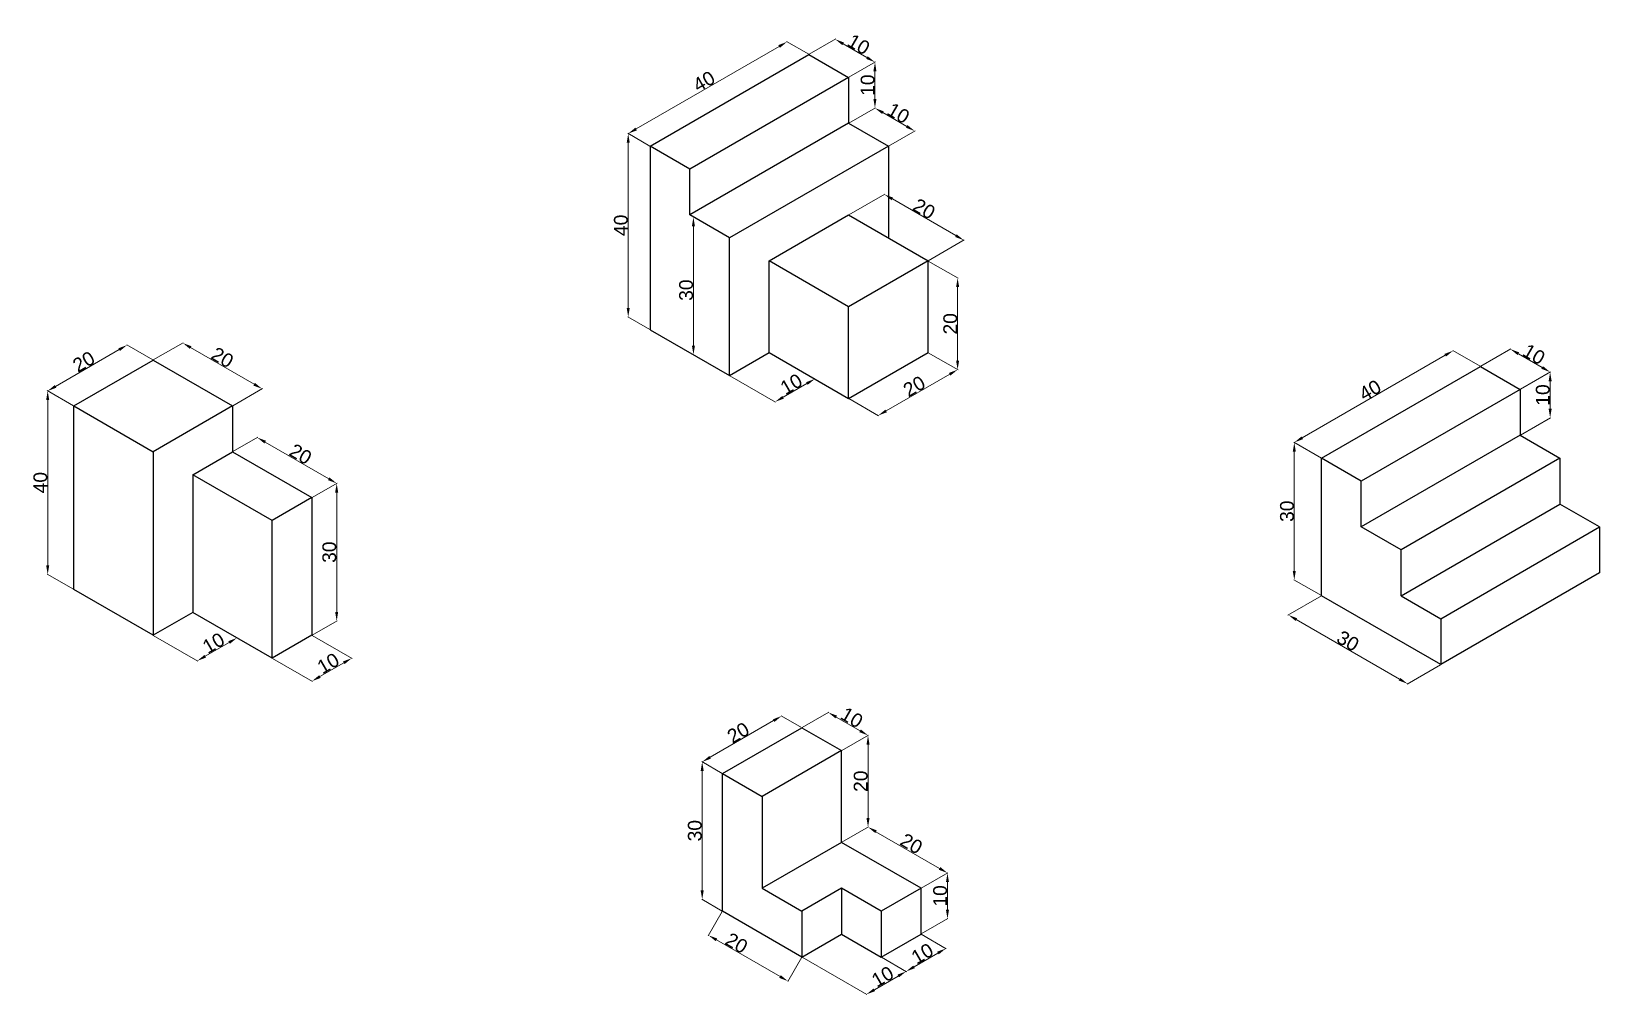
# Model space of a CAD drawing. Header units: millimetres. Extents: x -9 to 333, y -88 to 122.
import ezdxf

# ---------------------------------------------------------------- set-up
doc = ezdxf.new("R2010")
doc.units = ezdxf.units.MM
doc.header["$MEASUREMENT"] = 0
doc.layers.add('AM_5', color=3, linetype='Continuous', lineweight=15)
doc.styles.get("Standard").update_dxf_attribs({"font": 'arial.ttf'})
doc.dimstyles.new('AM_ANSI$0', dxfattribs={"dimtxt": 3, "dimasz": 2, "dimexe": 0.1, "dimexo": 0.05, "dimgap": 0.06, "dimtad": 1, "dimtoh": 1, "dimdec": 3, "dimzin": 9, "dimdsep": 46, "dimtxsty": 'Standard', "dimcen": 0, "dimclrd": 256, "dimclre": 256, "dimclrt": 2, "dimadec": 0, "dimazin": 2, "dimtp": 0.1, "dimtm": 0.1, "dimtfac": 0.71, "dimtdec": 3, "dimtofl": 0, "dimtmove": 0, "dimatfit": 3, "dimfxl": 1, "dimtolj": 1, "dimtzin": 7, "dimlwd": -1, "dimlwe": -1, "dimarcsym": 1})

# ---------------------------------------------------------------- blocks, each defined once
blk = doc.blocks.new('*D5')
at = {"layer": 'AM_5', "transparency": 16777216}
for p, q in [((-3.93, 44.27), (9.93, 52.27)), ((17.27, 50.03), (11.56, 53.33)), ((-0.05, 40.03), (-5.76, 43.33))]:
    blk.add_line(p, q, dxfattribs=at)
for points in [[(9.76, 52.56), (10.09, 51.98), (11.66, 53.27)], [(-4.1, 44.56), (-3.76, 43.98), (-5.66, 43.27)]]:
    blk.add_solid(points, dxfattribs=at)
at = {"layer": 'Defpoints', "color": 0, "transparency": 16777216}
for p in [(11.66, 53.27), (17.32, 50), (0, 40)]:
    blk.add_point(p, dxfattribs=at)
at = {"layer": 'AM_5', "color": 2, "transparency": 16777216, "insert": (2.2, 49.65), "char_height": 3, "attachment_point": 5, "rotation": 30}
blk.add_mtext('\\A1;20', dxfattribs=at)
blk = doc.blocks.new('*D6')
at = {"layer": 'AM_5', "transparency": 16777216}
for p, q in [((-0.05, 40.03), (-5.76, 43.33)), ((-5.66, 5.27), (-5.66, 41.27)), ((-0.05, 0.03), (-5.76, 3.33))]:
    blk.add_line(p, q, dxfattribs=at)
for points in [[(-6, 41.27), (-5.33, 41.27), (-5.66, 43.27)], [(-6, 5.27), (-5.33, 5.27), (-5.66, 3.27)]]:
    blk.add_solid(points, dxfattribs=at)
at = {"layer": 'Defpoints', "color": 0, "transparency": 16777216}
for p in [(-5.66, 43.27), (0, 40), (0, 0)]:
    blk.add_point(p, dxfattribs=at)
at = {"layer": 'AM_5', "color": 2, "transparency": 16777216, "insert": (-7.25, 23.27), "char_height": 3, "attachment_point": 5, "rotation": 90}
blk.add_mtext('\\A1;40', dxfattribs=at)
blk = doc.blocks.new('*D7')
at = {"layer": 'AM_5', "transparency": 16777216}
for p, q in [((17.37, 50.03), (23.87, 53.78)), ((25.5, 52.73), (39.36, 44.73)), ((34.69, 40.03), (41.19, 43.78))]:
    blk.add_line(p, q, dxfattribs=at)
for points in [[(25.67, 53.01), (25.34, 52.44), (23.77, 53.73)], [(39.53, 45.01), (39.19, 44.44), (41.09, 43.73)]]:
    blk.add_solid(points, dxfattribs=at)
at = {"layer": 'Defpoints', "color": 0, "transparency": 16777216}
for p in [(17.32, 50), (41.09, 43.73), (34.64, 40)]:
    blk.add_point(p, dxfattribs=at)
at = {"layer": 'AM_5', "color": 2, "transparency": 16777216, "insert": (32.43, 50.56), "char_height": 3, "attachment_point": 5, "rotation": 330}
blk.add_mtext('\\A1;20', dxfattribs=at)
blk = doc.blocks.new('*D8')
at = {"layer": 'AM_5', "transparency": 16777216}
for p, q in [((34.69, 30.03), (40.13, 33.17)), ((41.76, 32.11), (55.62, 24.11)), ((52.01, 20.03), (57.45, 23.17))]:
    blk.add_line(p, q, dxfattribs=at)
for points in [[(41.93, 32.4), (41.59, 31.82), (40.03, 33.11)], [(55.78, 24.4), (55.45, 23.82), (57.35, 23.11)]]:
    blk.add_solid(points, dxfattribs=at)
at = {"layer": 'Defpoints', "color": 0, "transparency": 16777216}
for p in [(34.64, 30), (57.35, 23.11), (51.96, 20)]:
    blk.add_point(p, dxfattribs=at)
at = {"layer": 'AM_5', "color": 2, "transparency": 16777216, "insert": (49.48, 29.49), "char_height": 3, "attachment_point": 5, "rotation": 330}
blk.add_mtext('\\A1;20', dxfattribs=at)
blk = doc.blocks.new('*D10')
at = {"layer": 'AM_5', "transparency": 16777216}
for p, q in [((52.01, 20.03), (57.45, 23.17)), ((57.35, 21.11), (57.35, -4.89)), ((52.01, -9.97), (57.45, -6.83))]:
    blk.add_line(p, q, dxfattribs=at)
for points in [[(57.01, 21.11), (57.68, 21.11), (57.35, 23.11)], [(57.01, -4.89), (57.68, -4.89), (57.35, -6.89)]]:
    blk.add_solid(points, dxfattribs=at)
at = {"layer": 'Defpoints', "color": 0, "transparency": 16777216}
for p in [(51.96, 20), (51.96, -10), (57.35, -6.89)]:
    blk.add_point(p, dxfattribs=at)
at = {"layer": 'AM_5', "color": 2, "transparency": 16777216, "insert": (55.75, 8.11), "char_height": 3, "attachment_point": 5, "rotation": 90}
blk.add_mtext('\\A1;30', dxfattribs=at)
blk = doc.blocks.new('*D11')
at = {"layer": 'AM_5', "transparency": 16777216}
for p, q in [((52.01, -10.03), (60.72, -15.06)), ((43.35, -15.03), (52.06, -20.06)), ((53.69, -19), (58.89, -16))]:
    blk.add_line(p, q, dxfattribs=at)
for points in [[(58.72, -15.71), (59.06, -16.29), (60.62, -15)], [(53.53, -18.71), (53.86, -19.29), (51.96, -20)]]:
    blk.add_solid(points, dxfattribs=at)
at = {"layer": 'Defpoints', "color": 0, "transparency": 16777216}
for p in [(51.96, -10), (43.3, -15), (60.62, -15)]:
    blk.add_point(p, dxfattribs=at)
at = {"layer": 'AM_5', "color": 2, "transparency": 16777216, "insert": (55.5, -16.12), "char_height": 3, "attachment_point": 5, "rotation": 30}
blk.add_mtext('\\A1;10', dxfattribs=at)
blk = doc.blocks.new('*D12')
at = {"layer": 'AM_5', "transparency": 16777216}
for p, q in [((17.37, -10.03), (27.06, -15.63)), ((28.7, -14.57), (33.89, -11.57))]:
    blk.add_line(p, q, dxfattribs=at)
for points in [[(33.72, -11.28), (34.06, -11.86), (35.62, -10.57)], [(28.53, -14.28), (28.86, -14.86), (26.96, -15.57)]]:
    blk.add_solid(points, dxfattribs=at)
at = {"layer": 'Defpoints', "color": 0, "transparency": 16777216}
for p in [(25.98, -5), (17.32, -10), (35.62, -10.57)]:
    blk.add_point(p, dxfattribs=at)
at = {"layer": 'AM_5', "color": 2, "transparency": 16777216, "insert": (30.5, -11.69), "char_height": 3, "attachment_point": 5, "rotation": 30}
blk.add_mtext('\\A1;10', dxfattribs=at)
blk = doc.blocks.new('*D13')
at = {"layer": 'AM_5', "transparency": 16777216}
for p, q in [((125.62, 96.65), (120.81, 99.43)), ((120.91, 97.37), (120.91, 61.37)), ((125.62, 56.65), (120.81, 59.43))]:
    blk.add_line(p, q, dxfattribs=at)
for points in [[(120.58, 97.37), (121.24, 97.37), (120.91, 99.37)], [(120.58, 61.37), (121.24, 61.37), (120.91, 59.37)]]:
    blk.add_solid(points, dxfattribs=at)
at = {"layer": 'Defpoints', "color": 0, "transparency": 16777216}
for p in [(125.67, 96.62), (120.91, 59.37), (125.67, 56.62)]:
    blk.add_point(p, dxfattribs=at)
at = {"layer": 'AM_5', "color": 2, "transparency": 16777216, "insert": (119.32, 79.37), "char_height": 3, "attachment_point": 5, "rotation": 90}
blk.add_mtext('\\A1;40', dxfattribs=at)
blk = doc.blocks.new('*D14')
at = {"layer": 'AM_5', "transparency": 16777216}
for p, q in [((122.64, 100.37), (153.82, 118.37)), ((160.26, 116.65), (155.45, 119.43)), ((125.62, 96.65), (120.81, 99.43))]:
    blk.add_line(p, q, dxfattribs=at)
for points in [[(153.65, 118.66), (153.99, 118.08), (155.55, 119.37)], [(122.48, 100.66), (122.81, 100.08), (120.91, 99.37)]]:
    blk.add_solid(points, dxfattribs=at)
at = {"layer": 'Defpoints', "color": 0, "transparency": 16777216}
for p in [(155.55, 119.37), (160.31, 116.62), (125.67, 96.62)]:
    blk.add_point(p, dxfattribs=at)
at = {"layer": 'AM_5', "color": 2, "transparency": 16777216, "insert": (137.43, 110.75), "char_height": 3, "attachment_point": 5, "rotation": 30}
blk.add_mtext('\\A1;40', dxfattribs=at)
blk = doc.blocks.new('*D15')
at = {"layer": 'AM_5', "transparency": 16777216}
for p, q in [((160.36, 116.65), (166.15, 119.99)), ((167.78, 118.93), (172.97, 115.93)), ((169.02, 111.65), (174.81, 114.99))]:
    blk.add_line(p, q, dxfattribs=at)
for points in [[(167.95, 119.22), (167.61, 118.64), (166.05, 119.93)], [(173.14, 116.22), (172.81, 115.64), (174.71, 114.93)]]:
    blk.add_solid(points, dxfattribs=at)
at = {"layer": 'Defpoints', "color": 0, "transparency": 16777216}
for p in [(160.31, 116.62), (174.71, 114.93), (168.97, 111.62)]:
    blk.add_point(p, dxfattribs=at)
at = {"layer": 'AM_5', "color": 2, "transparency": 16777216, "insert": (171.17, 118.81), "char_height": 3, "attachment_point": 5, "rotation": 330}
blk.add_mtext('\\A1;10', dxfattribs=at)
blk = doc.blocks.new('*D16')
at = {"layer": 'AM_5', "transparency": 16777216}
for p, q in [((169.02, 111.65), (174.81, 114.99)), ((174.71, 112.93), (174.71, 106.93)), ((169.02, 101.65), (174.81, 104.99))]:
    blk.add_line(p, q, dxfattribs=at)
for points in [[(174.37, 112.93), (175.04, 112.93), (174.71, 114.93)], [(174.37, 106.93), (175.04, 106.93), (174.71, 104.93)]]:
    blk.add_solid(points, dxfattribs=at)
at = {"layer": 'Defpoints', "color": 0, "transparency": 16777216}
for p in [(168.97, 111.62), (174.71, 104.93), (168.97, 101.62)]:
    blk.add_point(p, dxfattribs=at)
at = {"layer": 'AM_5', "color": 2, "transparency": 16777216, "insert": (173.12, 109.93), "char_height": 3, "attachment_point": 5, "rotation": 90}
blk.add_mtext('\\A1;10', dxfattribs=at)
blk = doc.blocks.new('*D17')
at = {"layer": 'AM_5', "transparency": 16777216}
for p, q in [((169.02, 101.65), (174.81, 104.99)), ((176.44, 103.93), (181.64, 100.93)), ((177.68, 96.65), (183.47, 99.99))]:
    blk.add_line(p, q, dxfattribs=at)
for points in [[(176.61, 104.22), (176.27, 103.64), (174.71, 104.93)], [(181.8, 101.22), (181.47, 100.64), (183.37, 99.93)]]:
    blk.add_solid(points, dxfattribs=at)
at = {"layer": 'Defpoints', "color": 0, "transparency": 16777216}
for p in [(168.97, 101.62), (183.37, 99.93), (177.63, 96.62)]:
    blk.add_point(p, dxfattribs=at)
at = {"layer": 'AM_5', "color": 2, "transparency": 16777216, "insert": (179.83, 103.81), "char_height": 3, "attachment_point": 5, "rotation": 330}
blk.add_mtext('\\A1;10', dxfattribs=at)
blk = doc.blocks.new('*D18')
at = {"layer": 'AM_5', "transparency": 16777216}
blk.add_line((135.13, 79.16), (135.13, 53.16), dxfattribs=at)
for points in [[(134.8, 79.16), (135.46, 79.16), (135.13, 81.16)], [(134.8, 53.16), (135.46, 53.16), (135.13, 51.16)]]:
    blk.add_solid(points, dxfattribs=at)
at = {"layer": 'Defpoints', "color": 0, "transparency": 16777216}
for p in [(142.99, 76.62), (135.13, 51.16), (142.99, 46.62)]:
    blk.add_point(p, dxfattribs=at)
at = {"layer": 'AM_5', "color": 2, "transparency": 16777216, "insert": (133.54, 65.24), "char_height": 3, "attachment_point": 5, "rotation": 90}
blk.add_mtext('\\A1;30', dxfattribs=at)
blk = doc.blocks.new('*D19')
at = {"layer": 'AM_5', "transparency": 16777216}
for p, q in [((186.34, 71.59), (192.83, 67.85)), ((192.73, 65.9), (192.73, 49.9)), ((186.34, 51.59), (192.83, 47.85))]:
    blk.add_line(p, q, dxfattribs=at)
for points in [[(192.4, 65.9), (193.07, 65.9), (192.73, 67.9)], [(192.4, 49.9), (193.07, 49.9), (192.73, 47.9)]]:
    blk.add_solid(points, dxfattribs=at)
at = {"layer": 'Defpoints', "color": 0, "transparency": 16777216}
for p in [(186.29, 71.62), (186.29, 51.62), (192.73, 47.9)]:
    blk.add_point(p, dxfattribs=at)
at = {"layer": 'AM_5', "color": 2, "transparency": 16777216, "insert": (191.14, 57.9), "char_height": 3, "attachment_point": 5, "rotation": 90}
blk.add_mtext('\\A1;20', dxfattribs=at)
blk = doc.blocks.new('*D20')
at = {"layer": 'AM_5', "transparency": 16777216}
for p, q in [((186.34, 51.59), (192.83, 47.85)), ((177.15, 38.9), (191, 46.9)), ((169.02, 41.59), (175.51, 37.85))]:
    blk.add_line(p, q, dxfattribs=at)
for points in [[(190.83, 47.19), (191.17, 46.62), (192.73, 47.9)], [(176.98, 39.19), (177.31, 38.62), (175.41, 37.9)]]:
    blk.add_solid(points, dxfattribs=at)
at = {"layer": 'Defpoints', "color": 0, "transparency": 16777216}
for p in [(186.29, 51.62), (192.73, 47.9), (168.97, 41.62)]:
    blk.add_point(p, dxfattribs=at)
at = {"layer": 'AM_5', "color": 2, "transparency": 16777216, "insert": (183.28, 44.28), "char_height": 3, "attachment_point": 5, "rotation": 30}
blk.add_mtext('\\A1;20', dxfattribs=at)
blk = doc.blocks.new('*D22')
at = {"layer": 'AM_5', "transparency": 16777216}
for p, q in [((143.04, 46.59), (153.04, 40.82)), ((154.67, 41.88), (159.87, 44.88))]:
    blk.add_line(p, q, dxfattribs=at)
for points in [[(159.7, 45.17), (160.03, 44.59), (161.6, 45.88)], [(154.5, 42.17), (154.84, 41.59), (152.94, 40.88)]]:
    blk.add_solid(points, dxfattribs=at)
at = {"layer": 'Defpoints', "color": 0, "transparency": 16777216}
for p in [(151.65, 51.62), (142.99, 46.62), (161.6, 45.88)]:
    blk.add_point(p, dxfattribs=at)
at = {"layer": 'AM_5', "color": 2, "transparency": 16777216, "insert": (156.47, 44.76), "char_height": 3, "attachment_point": 5, "rotation": 30}
blk.add_mtext('\\A1;10', dxfattribs=at)
blk = doc.blocks.new('*D23')
at = {"layer": 'AM_5', "transparency": 16777216}
for p, q in [((169.02, 81.65), (176.87, 86.18)), ((178.5, 85.12), (192.36, 77.12)), ((186.34, 71.65), (194.19, 76.18))]:
    blk.add_line(p, q, dxfattribs=at)
for points in [[(178.67, 85.41), (178.33, 84.83), (176.77, 86.12)], [(192.52, 77.41), (192.19, 76.83), (194.09, 76.12)]]:
    blk.add_solid(points, dxfattribs=at)
at = {"layer": 'Defpoints', "color": 0, "transparency": 16777216}
for p in [(168.97, 81.62), (194.09, 76.12), (186.29, 71.62)]:
    blk.add_point(p, dxfattribs=at)
at = {"layer": 'AM_5', "color": 2, "transparency": 16777216, "insert": (185.43, 82.96), "char_height": 3, "attachment_point": 5, "rotation": 330}
blk.add_mtext('\\A1;20', dxfattribs=at)
blk = doc.blocks.new('*D24')
at = {"layer": 'AM_5', "transparency": 16777216}
for p, q in [((141.4, -40.12), (136.94, -37.55)), ((137.04, -39.6), (137.04, -65.6)), ((141.4, -70.12), (136.94, -67.55))]:
    blk.add_line(p, q, dxfattribs=at)
for points in [[(136.7, -39.6), (137.37, -39.6), (137.04, -37.6)], [(136.7, -65.6), (137.37, -65.6), (137.04, -67.6)]]:
    blk.add_solid(points, dxfattribs=at)
at = {"layer": 'Defpoints', "color": 0, "transparency": 16777216}
for p in [(141.45, -40.15), (137.04, -67.6), (141.45, -70.15)]:
    blk.add_point(p, dxfattribs=at)
at = {"layer": 'AM_5', "color": 2, "transparency": 16777216, "insert": (135.44, -52.6), "char_height": 3, "attachment_point": 5, "rotation": 90}
blk.add_mtext('\\A1;30', dxfattribs=at)
blk = doc.blocks.new('*D25')
at = {"layer": 'AM_5', "transparency": 16777216}
for p, q in [((138.77, -36.6), (152.62, -28.6)), ((158.72, -30.12), (154.26, -27.55)), ((141.4, -40.12), (136.94, -37.55))]:
    blk.add_line(p, q, dxfattribs=at)
for points in [[(152.46, -28.32), (152.79, -28.89), (154.36, -27.6)], [(138.6, -36.32), (138.94, -36.89), (137.04, -37.6)]]:
    blk.add_solid(points, dxfattribs=at)
at = {"layer": 'Defpoints', "color": 0, "transparency": 16777216}
for p in [(154.36, -27.6), (158.77, -30.15), (141.45, -40.15)]:
    blk.add_point(p, dxfattribs=at)
at = {"layer": 'AM_5', "color": 2, "transparency": 16777216, "insert": (144.9, -31.23), "char_height": 3, "attachment_point": 5, "rotation": 30}
blk.add_mtext('\\A1;20', dxfattribs=at)
blk = doc.blocks.new('*D26')
at = {"layer": 'AM_5', "transparency": 16777216}
for p, q in [((158.82, -30.12), (164.64, -26.76)), ((166.27, -27.82), (171.47, -30.82)), ((167.48, -35.12), (173.3, -31.76))]:
    blk.add_line(p, q, dxfattribs=at)
for points in [[(166.44, -27.53), (166.11, -28.11), (164.54, -26.82)], [(171.64, -30.53), (171.3, -31.11), (173.2, -31.82)]]:
    blk.add_solid(points, dxfattribs=at)
at = {"layer": 'Defpoints', "color": 0, "transparency": 16777216}
for p in [(158.77, -30.15), (173.2, -31.82), (167.43, -35.15)]:
    blk.add_point(p, dxfattribs=at)
at = {"layer": 'AM_5', "color": 2, "transparency": 16777216, "insert": (169.67, -27.94), "char_height": 3, "attachment_point": 5, "rotation": 330}
blk.add_mtext('\\A1;10', dxfattribs=at)
blk = doc.blocks.new('*D27')
at = {"layer": 'AM_5', "transparency": 16777216}
for p, q in [((141.43, -70.2), (138.37, -75.49)), ((154.01, -84.4), (140.15, -76.4)), ((158.75, -80.2), (155.69, -85.49))]:
    blk.add_line(p, q, dxfattribs=at)
for points in [[(140.32, -76.11), (139.99, -76.69), (138.42, -75.4)], [(154.18, -84.11), (153.84, -84.69), (155.74, -85.4)]]:
    blk.add_solid(points, dxfattribs=at)
at = {"layer": 'Defpoints', "color": 0, "transparency": 16777216}
for p in [(141.45, -70.15), (138.42, -75.4), (158.77, -80.15)]:
    blk.add_point(p, dxfattribs=at)
at = {"layer": 'AM_5', "color": 2, "transparency": 16777216, "insert": (144.54, -77.1), "char_height": 3, "attachment_point": 5, "rotation": 330}
blk.add_mtext('\\A1;20', dxfattribs=at)
blk = doc.blocks.new('*D28')
at = {"layer": 'AM_5', "transparency": 16777216}
for p, q in [((158.82, -80.18), (172.95, -88.34)), ((174.58, -87.28), (179.77, -84.28))]:
    blk.add_line(p, q, dxfattribs=at)
for points in [[(179.61, -83.99), (179.94, -84.57), (181.51, -83.28)], [(174.41, -86.99), (174.75, -87.57), (172.85, -88.28)]]:
    blk.add_solid(points, dxfattribs=at)
at = {"layer": 'Defpoints', "color": 0, "transparency": 16777216}
for p in [(167.43, -75.15), (158.77, -80.15), (181.51, -83.28)]:
    blk.add_point(p, dxfattribs=at)
at = {"layer": 'AM_5', "color": 2, "transparency": 16777216, "insert": (176.38, -84.4), "char_height": 3, "attachment_point": 5, "rotation": 30}
blk.add_mtext('\\A1;10', dxfattribs=at)
blk = doc.blocks.new('*D29')
at = {"layer": 'AM_5', "transparency": 16777216}
for p, q in [((184.8, -75.18), (190.27, -78.34)), ((176.14, -80.18), (181.61, -83.34)), ((183.24, -82.28), (188.43, -79.28))]:
    blk.add_line(p, q, dxfattribs=at)
for points in [[(188.27, -78.99), (188.6, -79.57), (190.17, -78.28)], [(183.07, -81.99), (183.41, -82.57), (181.51, -83.28)]]:
    blk.add_solid(points, dxfattribs=at)
at = {"layer": 'Defpoints', "color": 0, "transparency": 16777216}
for p in [(184.75, -75.15), (190.17, -78.28), (176.09, -80.15)]:
    blk.add_point(p, dxfattribs=at)
at = {"layer": 'AM_5', "color": 2, "transparency": 16777216, "insert": (185.04, -79.4), "char_height": 3, "attachment_point": 5, "rotation": 30}
blk.add_mtext('\\A1;10', dxfattribs=at)
blk = doc.blocks.new('*D30')
at = {"layer": 'AM_5', "transparency": 16777216}
for p, q in [((184.8, -65.12), (190.62, -61.76)), ((190.52, -63.82), (190.52, -69.82)), ((184.8, -75.12), (190.62, -71.76))]:
    blk.add_line(p, q, dxfattribs=at)
for points in [[(190.19, -63.82), (190.85, -63.82), (190.52, -61.82)], [(190.19, -69.82), (190.85, -69.82), (190.52, -71.82)]]:
    blk.add_solid(points, dxfattribs=at)
at = {"layer": 'Defpoints', "color": 0, "transparency": 16777216}
for p in [(184.75, -65.15), (184.75, -75.15), (190.52, -71.82)]:
    blk.add_point(p, dxfattribs=at)
at = {"layer": 'AM_5', "color": 2, "transparency": 16777216, "insert": (188.93, -66.82), "char_height": 3, "attachment_point": 5, "rotation": 90}
blk.add_mtext('\\A1;10', dxfattribs=at)
blk = doc.blocks.new('*D31')
at = {"layer": 'AM_5', "transparency": 16777216}
for p, q in [((167.48, -55.12), (173.3, -51.76)), ((188.79, -60.82), (174.93, -52.82)), ((184.8, -65.12), (190.62, -61.76))]:
    blk.add_line(p, q, dxfattribs=at)
for points in [[(175.1, -52.53), (174.77, -53.11), (173.2, -51.82)], [(188.96, -60.53), (188.62, -61.11), (190.52, -61.82)]]:
    blk.add_solid(points, dxfattribs=at)
at = {"layer": 'Defpoints', "color": 0, "transparency": 16777216}
for p in [(173.2, -51.82), (167.43, -55.15), (184.75, -65.15)]:
    blk.add_point(p, dxfattribs=at)
at = {"layer": 'AM_5', "color": 2, "transparency": 16777216, "insert": (182.66, -55.44), "char_height": 3, "attachment_point": 5, "rotation": 330}
blk.add_mtext('\\A1;20', dxfattribs=at)
blk = doc.blocks.new('*D32')
at = {"layer": 'AM_5', "transparency": 16777216}
for p, q in [((167.48, -35.12), (173.3, -31.76)), ((173.2, -49.82), (173.2, -33.82)), ((167.48, -55.12), (173.3, -51.76))]:
    blk.add_line(p, q, dxfattribs=at)
for points in [[(172.87, -33.82), (173.53, -33.82), (173.2, -31.82)], [(172.87, -49.82), (173.53, -49.82), (173.2, -51.82)]]:
    blk.add_solid(points, dxfattribs=at)
at = {"layer": 'Defpoints', "color": 0, "transparency": 16777216}
for p in [(173.2, -31.82), (167.43, -35.15), (167.43, -55.15)]:
    blk.add_point(p, dxfattribs=at)
at = {"layer": 'AM_5', "color": 2, "transparency": 16777216, "insert": (171.61, -41.82), "char_height": 3, "attachment_point": 5, "rotation": 90}
blk.add_mtext('\\A1;20', dxfattribs=at)
blk = doc.blocks.new('*D33')
at = {"layer": 'AM_5', "transparency": 16777216}
for p, q in [((272.04, 28.64), (266.04, 32.1)), ((266.14, 30.04), (266.14, 4.04)), ((272.04, -1.36), (266.04, 2.1))]:
    blk.add_line(p, q, dxfattribs=at)
for points in [[(265.81, 30.04), (266.47, 30.04), (266.14, 32.04)], [(265.81, 4.04), (266.47, 4.04), (266.14, 2.04)]]:
    blk.add_solid(points, dxfattribs=at)
at = {"layer": 'Defpoints', "color": 0, "transparency": 16777216}
for p in [(272.09, 28.61), (266.14, 2.04), (272.09, -1.39)]:
    blk.add_point(p, dxfattribs=at)
at = {"layer": 'AM_5', "color": 2, "transparency": 16777216, "insert": (264.55, 17.04), "char_height": 3, "attachment_point": 5, "rotation": 90}
blk.add_mtext('\\A1;30', dxfattribs=at)
blk = doc.blocks.new('*D34')
at = {"layer": 'AM_5', "transparency": 16777216}
for p, q in [((272.04, -1.42), (264.75, -5.63)), ((266.58, -6.57), (289.1, -19.57)), ((298.02, -16.42), (290.73, -20.63))]:
    blk.add_line(p, q, dxfattribs=at)
for points in [[(266.75, -6.29), (266.41, -6.86), (264.85, -5.57)], [(289.26, -19.29), (288.93, -19.86), (290.83, -20.57)]]:
    blk.add_solid(points, dxfattribs=at)
at = {"layer": 'Defpoints', "color": 0, "transparency": 16777216}
for p in [(272.09, -1.39), (298.07, -16.39), (290.83, -20.57)]:
    blk.add_point(p, dxfattribs=at)
at = {"layer": 'AM_5', "color": 2, "transparency": 16777216, "insert": (277.84, -11.24), "char_height": 3, "attachment_point": 5, "rotation": 330}
blk.add_mtext('\\A1;30', dxfattribs=at)
blk = doc.blocks.new('*D35')
at = {"layer": 'AM_5', "transparency": 16777216}
for p, q in [((306.68, 48.64), (300.68, 52.1)), ((267.87, 33.04), (299.05, 51.04)), ((272.04, 28.64), (266.04, 32.1))]:
    blk.add_line(p, q, dxfattribs=at)
for points in [[(298.88, 51.33), (299.22, 50.76), (300.78, 52.04)], [(267.71, 33.33), (268.04, 32.76), (266.14, 32.04)]]:
    blk.add_solid(points, dxfattribs=at)
at = {"layer": 'Defpoints', "color": 0, "transparency": 16777216}
for p in [(300.78, 52.04), (306.73, 48.61), (272.09, 28.61)]:
    blk.add_point(p, dxfattribs=at)
at = {"layer": 'AM_5', "color": 2, "transparency": 16777216, "insert": (282.66, 43.42), "char_height": 3, "attachment_point": 5, "rotation": 30}
blk.add_mtext('\\A1;40', dxfattribs=at)
blk = doc.blocks.new('*D36')
at = {"layer": 'AM_5', "transparency": 16777216}
for p, q in [((306.78, 48.64), (313.36, 52.43)), ((314.99, 51.38), (320.19, 48.38)), ((315.44, 43.64), (322.02, 47.43))]:
    blk.add_line(p, q, dxfattribs=at)
for points in [[(315.16, 51.67), (314.83, 51.09), (313.26, 52.38)], [(320.36, 48.67), (320.02, 48.09), (321.92, 47.38)]]:
    blk.add_solid(points, dxfattribs=at)
at = {"layer": 'Defpoints', "color": 0, "transparency": 16777216}
for p in [(306.73, 48.61), (321.92, 47.38), (315.39, 43.61)]:
    blk.add_point(p, dxfattribs=at)
at = {"layer": 'AM_5', "color": 2, "transparency": 16777216, "insert": (318.39, 51.26), "char_height": 3, "attachment_point": 5, "rotation": 330}
blk.add_mtext('\\A1;10', dxfattribs=at)
blk = doc.blocks.new('*D37')
at = {"layer": 'AM_5', "transparency": 16777216}
for p, q in [((315.44, 43.64), (322.02, 47.43)), ((321.92, 45.38), (321.92, 39.38)), ((315.44, 33.64), (322.02, 37.43))]:
    blk.add_line(p, q, dxfattribs=at)
for points in [[(321.59, 45.38), (322.26, 45.38), (321.92, 47.38)], [(321.59, 39.38), (322.26, 39.38), (321.92, 37.38)]]:
    blk.add_solid(points, dxfattribs=at)
at = {"layer": 'Defpoints', "color": 0, "transparency": 16777216}
for p in [(315.39, 43.61), (321.92, 37.38), (315.39, 33.61)]:
    blk.add_point(p, dxfattribs=at)
at = {"layer": 'AM_5', "color": 2, "transparency": 16777216, "insert": (320.33, 42.38), "char_height": 3, "attachment_point": 5, "rotation": 90}
blk.add_mtext('\\A1;10', dxfattribs=at)

msp = doc.modelspace()

# ---------------------------------------------------------------- linework, layer by layer
for p, q in [((125.6722, 96.6222), (160.3133, 116.6222)), ((160.3133, 116.6222), (168.9735, 111.6222)), ((168.9735, 111.6222), (134.3325, 91.6222)), ((168.9735, 111.6222), (168.9735, 101.6222)), ((168.9735, 101.6222), (134.3325, 81.6222)), ((168.9735, 101.6222), (177.6338, 96.6222)), ((134.3325, 91.6222), (125.6722, 96.6222)), ((125.6722, 96.6222), (125.6722, 56.6222)), ((177.6338, 96.6222), (142.9927, 76.6222)), ((177.6338, 96.6222), (177.6338, 76.6222)), ((134.3325, 81.6222), (134.3325, 91.6222)), ((142.9927, 76.6222), (134.3325, 81.6222)), ((151.653, 71.6222), (168.9735, 81.6222)), ((168.9735, 81.6222), (186.294, 71.6222)), ((142.9927, 46.6222), (142.9927, 76.6222)), ((151.653, 51.6222), (151.653, 71.6222)), ((168.9735, 61.6222), (151.653, 71.6222)), ((186.294, 71.6222), (168.9735, 61.6222)), ((186.294, 51.6222), (186.294, 71.6222)), ((168.9735, 41.6222), (168.9735, 61.6222)), ((125.6722, 56.6222), (142.9927, 46.6222)), ((142.9927, 46.6222), (151.653, 51.6222)), ((151.653, 51.6222), (168.9735, 41.6222)), ((168.9735, 41.6222), (186.294, 51.6222)), ((0, 40), (17.3205, 50)), ((17.3205, 50), (34.641, 40)), ((272.0928, 28.6077), (306.7339, 48.6077)), ((306.7339, 48.6077), (315.3941, 43.6077)), ((315.3941, 43.6077), (280.7531, 23.6077)), ((315.3941, 43.6077), (315.3941, 33.6077)), ((0, 0), (0, 40)), ((0, 40), (17.3205, 30)), ((34.641, 40), (17.3205, 30)), ((34.641, 40), (34.641, 30)), ((315.3941, 33.6077), (280.7531, 13.6077)), ((315.3941, 33.6077), (324.0544, 28.6077)), ((17.3205, 30), (17.3205, -10)), ((25.9808, 25), (34.641, 30)), ((34.641, 30), (51.9615, 20)), ((280.7531, 23.6077), (272.0928, 28.6077)), ((272.0928, -1.3923), (272.0928, 28.6077)), ((324.0544, 28.6077), (289.4134, 8.6077)), ((324.0544, 28.6077), (324.0544, 18.6077)), ((43.3013, 15), (25.9808, 25)), ((25.9808, 25), (25.9808, -5)), ((280.7531, 13.6077), (280.7531, 23.6077)), ((51.9615, 20), (43.3013, 15)), ((51.9615, 20), (51.9615, -10)), ((289.4134, -1.3923), (324.0544, 18.6077)), ((332.7146, 13.6077), (324.0544, 18.6077)), ((43.3013, -15), (43.3013, 15)), ((289.4134, 8.6077), (280.7531, 13.6077)), ((298.0736, -6.3923), (332.7146, 13.6077)), ((332.7146, 13.6077), (332.7146, 3.6077)), ((289.4134, -1.3923), (289.4134, 8.6077)), ((332.7146, 3.6077), (298.0736, -16.3923)), ((17.3205, -10), (0, 0)), ((298.0736, -16.3923), (272.0928, -1.3923)), ((289.4134, -1.3923), (298.0736, -6.3923)), ((25.9808, -5), (17.3205, -10)), ((43.3013, -15), (25.9808, -5)), ((298.0736, -6.3923), (298.0736, -16.3923)), ((51.9615, -10), (43.3013, -15)), ((141.4505, -40.1533), (158.771, -30.1533)), ((158.771, -30.1533), (167.4312, -35.1533)), ((167.4312, -35.1533), (150.1107, -45.1533)), ((167.4312, -55.1533), (167.4312, -35.1533)), ((141.4505, -70.1533), (141.4505, -40.1533)), ((141.4505, -40.1533), (150.1107, -45.1533)), ((150.1107, -45.1533), (150.1107, -65.1533)), ((167.4312, -55.1533), (150.1107, -65.1533)), ((184.7517, -65.1533), (167.4312, -55.1533)), ((150.1107, -65.1533), (158.771, -70.1533)), ((167.4312, -65.1533), (158.771, -70.1533)), ((176.0915, -70.1533), (167.4312, -65.1533)), ((167.4312, -65.1533), (167.4312, -75.1533)), ((184.7517, -65.1533), (176.0915, -70.1533)), ((184.7517, -75.1533), (184.7517, -65.1533)), ((158.771, -80.1533), (141.4505, -70.1533)), ((158.771, -70.1533), (158.771, -80.1533)), ((176.0915, -70.1533), (176.0915, -80.1533)), ((158.771, -80.1533), (167.4312, -75.1533)), ((167.4312, -75.1533), (176.0915, -80.1533)), ((176.0915, -80.1533), (184.7517, -75.1533))]:
    msp.add_line(p, q)

# ---------------------------------------------------------------- dimensions: what is measured, and where the dimension line sits
at = {"layer": 'AM_5'}
for p1, p2, distance, picture, middle in [((160.3133, 116.6222), (168.9735, 111.6222), 5.7334, '*D15', (171.1726, 118.8108)), ((125.6722, 96.6222), (160.3133, 116.6222), 4.7625, '*D14', (137.4344, 110.7503)), ((168.9735, 101.6222), (177.6338, 96.6222), 5.7334, '*D17', (179.8328, 103.8108)), ((0, 40), (17.3205, 50), 5.6629, '*D5', (2.2015, 49.6479)), ((168.9735, 41.6222), (186.294, 51.6222), -6.4395, '*D20', (183.2774, 44.2829)), ((272.0928, 28.6077), (306.7339, 48.6077), 5.9528, '*D35', (282.6647, 43.423)), ((306.7339, 48.6077), (315.3941, 43.6077), 6.5289, '*D36', (318.3887, 51.2556)), ((34.641, 30), (51.9615, 20), 5.3855, '*D8', (49.4827, 29.4878)), ((43.3013, -15), (51.9615, -10), -8.6599, '*D11', (55.4954, -16.1213)), ((158.771, -30.1533), (167.4312, -35.1533), 5.7694, '*D26', (169.6664, -27.9439)), ((141.4505, -40.1533), (158.771, -30.1533), 4.414, '*D25', (144.9009, -31.2265)), ((184.7517, -65.1533), (167.4312, -55.1533), -5.7694, '*D31', (182.6568, -55.4439)), ((176.0915, -80.1533), (184.7517, -75.1533), -5.4151, '*D29', (185.0409, -79.4013))]:
    dim = msp.add_aligned_dim(p1=p1, p2=p2, distance=distance, dimstyle='AM_ANSI$0', dxfattribs=at)
    dim.commit()
    dim.dimension.update_dxf_attribs({"geometry": picture, "text_midpoint": middle})
for base, p1, p2, picture, middle in [((174.7069, 104.9324), (168.9735, 111.6222), (168.9735, 101.6222), '*D16', (173.1151, 109.9324)), ((120.9098, 59.3718), (125.6722, 96.6222), (125.6722, 56.6222), '*D13', (119.3181, 79.3718)), ((192.7335, 47.9044), (186.294, 71.6222), (186.294, 51.6222), '*D19', (191.1418, 57.9044)), ((321.923, 37.3771), (315.3941, 43.6077), (315.3941, 33.6077), '*D37', (320.3313, 42.3771)), ((-5.6629, 43.2694), (0, 0), (0, 40), '*D6', (-7.2546, 23.2694)), ((266.1401, 2.0445), (272.0928, 28.6077), (272.0928, -1.3923), '*D33', (264.5473, 17.0445)), ((57.3471, -6.8907), (51.9615, 20), (51.9615, -10), '*D10', (55.7543, 8.1093)), ((173.2007, -31.8224), (167.4312, -55.1533), (167.4312, -35.1533), '*D32', (171.6089, -41.8224)), ((137.0365, -67.6049), (141.4505, -40.1533), (141.4505, -70.1533), '*D24', (135.4437, -52.6049)), ((190.5212, -71.8224), (184.7517, -65.1533), (184.7517, -75.1533), '*D30', (188.9294, -66.8224))]:
    dim = msp.add_linear_dim(base=base, p1=p1, p2=p2, angle=90, dimstyle='AM_ANSI$0', dxfattribs=at)
    dim.commit()
    dim.dimension.update_dxf_attribs({"geometry": picture, "text_midpoint": middle})
for base, p1, p2, angle, picture, middle in [((194.0889, 76.1226), (168.9735, 81.6222), (186.294, 71.6222), 330, '*D23', (184.6328, 81.5821)), ((41.0933, 43.7253), (17.3205, 50), (34.641, 40), 330, '*D7', (31.6372, 49.1847)), ((290.8297, -20.5746), (272.0928, -1.3923), (298.0736, -16.3923), 330, '*D34', (277.0429, -12.6148)), ((138.4202, -75.402), (158.771, -80.1533), (141.4505, -70.1533), 150, '*D27', (143.7439, -78.4757))]:
    dim = msp.add_linear_dim(base=base, p1=p1, p2=p2, angle=angle, dimstyle='AM_ANSI$0', dxfattribs=at)
    dim.commit()
    dim.dimension.update_dxf_attribs({"geometry": picture, "text_midpoint": middle, "dimtype": 161})
dim = msp.add_linear_dim(base=(135.1295, 51.1621), p1=(142.9927, 76.6222), p2=(142.9927, 46.6222), angle=90, dimstyle='AM_ANSI$0', override={"dimse1": 1, "dimse2": 1}, dxfattribs=at)
dim.commit()
dim.dimension.update_dxf_attribs({"geometry": '*D18', "text_midpoint": (135.1295, 65.2425), "dimtype": 160})
for p1, p2, distance, override, picture, middle in [((142.9927, 46.6222), (151.653, 51.6222), -9.9448, {"dimpost": '', "dimse2": 1}, '*D22', (156.4718, 44.759)), ((17.3205, -10), (25.9808, -5), -9.6428, {"dimse1": 0, "dimse2": 1}, '*D12', (30.4976, -11.6888)), ((158.771, -80.1533), (167.4312, -75.1533), -14.0754, {"dimse2": 1}, '*D28', (176.3806, -84.4013))]:
    dim = msp.add_aligned_dim(p1=p1, p2=p2, distance=distance, dimstyle='AM_ANSI$0', override=override, dxfattribs=at)
    dim.commit()
    dim.dimension.update_dxf_attribs({"geometry": picture, "text_midpoint": middle})

doc.saveas('drawing.dxf')
